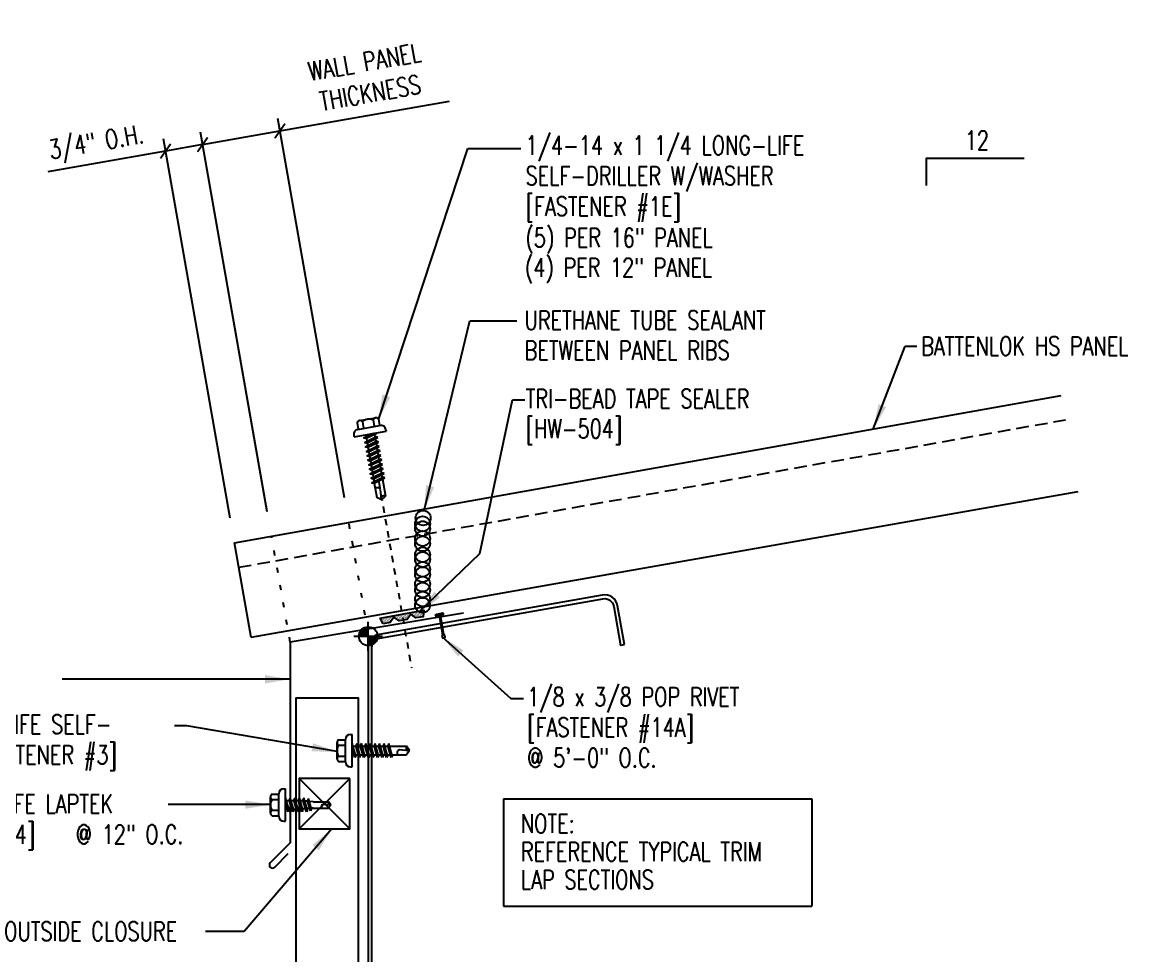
# Model space of a CAD drawing. Header units: inches. Extents: x -6.9 to 31.7, y 6.3 to 55.5.
# Drawn here: x 9.61 to 31.65, y 17.8 to 36.4 of the extents above; entities that cross this region are included whole.
import ezdxf
from ezdxf.enums import TextEntityAlignment as Align

# ---------------------------------------------------------------- set-up
doc = ezdxf.new("R2010")
doc.units = ezdxf.units.IN
doc.header["$MEASUREMENT"] = 0
for name, pattern in [('DASH3', [0.125, 0.0625, -0.0625]), ('DOT2', [0.125, 0, -0.125]), ('HIDDEN2', [0.1875, 0.125, -0.0625])]:
    doc.linetypes.add(name, pattern=pattern)
for name, color, linetype in [('CLOSURE', 3, 'Continuous'), ('DIM', 2, 'Continuous'), ('FASTENER', 9, 'Continuous'), ('MARK', 1, 'Continuous'), ('PANEL', 11, 'Continuous'), ('SECTION', 11, 'Continuous'), ('STLA', 10, 'Continuous'), ('TAPE', 8, 'Continuous'), ('TEXT', 2, 'Continuous'), ('TRIM', 6, 'Continuous')]:
    doc.layers.add(name, color=color, linetype=linetype)
doc.styles.add('TEXT', font='SIMPLEX', dxfattribs={"width": 0.75, "height": 6})
doc.styles.add('TEXT1', font='ROMANS.shx', dxfattribs={"width": 0.75, "height": 0.375})
doc.dimstyles.new('DETAIL', dxfattribs={"dimscale": 4, "dimtxt": 0.375, "dimasz": 0.0625, "dimexe": 0.0625, "dimexo": 0.125, "dimgap": 0.0625, "dimtad": 1, "dimdec": 4, "dimzin": 3, "dimdsep": 46, "dimlunit": 4, "dimtxsty": 'TEXT1', "dimblk": 'ARCHTICK', "dimcen": 0.0625, "dimclrd": 7, "dimclre": 7, "dimclrt": 2, "dimadec": 0, "dimazin": 0, "dimtfac": 0.59375, "dimtdec": 4, "dimtmove": 0, "dimatfit": 3, "dimfxl": 0, "dimfrac": 2, "dimtolj": 1, "dimtzin": 3, "dimarcsym": 0})
doc.dimstyles.new('DETAIL$7', dxfattribs={"dimscale": 4, "dimtxt": 6, "dimasz": 0.125, "dimexe": 0.0625, "dimexo": 0.125, "dimgap": 0.0625, "dimtad": 1, "dimdec": 5, "dimzin": 3, "dimdsep": 46, "dimlunit": 4, "dimtxsty": 'TEXT', "dimblk": 'ARCHTICK', "dimcen": 0.0625, "dimclrd": 7, "dimclre": 7, "dimclrt": 2, "dimadec": 0, "dimazin": 0, "dimtfac": 0.666667, "dimtdec": 5, "dimtmove": 0, "dimatfit": 3, "dimfxl": 0, "dimfrac": 2, "dimtolj": 1, "dimtzin": 3, "dimarcsym": 0})

# ---------------------------------------------------------------- blocks, each defined once
blk = doc.blocks.new('*X1')
at = {"color": 0}
for p, q in [((-0.434, 0.135), (-0.434, 0.135)), ((-0.434, 0.123), (-0.434, 0.123)), ((-0.422, 0.141), (-0.422, 0.141)), ((-0.422, 0.129), (-0.422, 0.129)), ((-0.422, 0.117), (-0.422, 0.117)), ((-0.422, 0.105), (-0.422, 0.105)), ((-0.422, 0.094), (-0.422, 0.094)), ((-0.422, 0.082), (-0.422, 0.082)), ((-0.41, 0.135), (-0.41, 0.135)), ((-0.41, 0.123), (-0.41, 0.123)), ((-0.41, 0.111), (-0.41, 0.111)), ((-0.41, 0.1), (-0.41, 0.1)), ((-0.41, 0.088), (-0.41, 0.088)), ((-0.41, 0.076), (-0.41, 0.076)), ((-0.41, 0.064), (-0.41, 0.064)), ((-0.41, 0.053), (-0.41, 0.053)), ((-0.41, 0.041), (-0.41, 0.041)), ((-0.398, 0.141), (-0.398, 0.141)), ((-0.398, 0.129), (-0.398, 0.129)), ((-0.398, 0.117), (-0.398, 0.117)), ((-0.398, 0.105), (-0.398, 0.105)), ((-0.398, 0.094), (-0.398, 0.094)), ((-0.398, 0.082), (-0.398, 0.082)), ((-0.398, 0.07), (-0.398, 0.07)), ((-0.398, 0.059), (-0.398, 0.059)), ((-0.398, 0.047), (-0.398, 0.047)), ((-0.398, 0.035), (-0.398, 0.035)), ((-0.398, 0.023), (-0.398, 0.023)), ((-0.387, 0.135), (-0.387, 0.135)), ((-0.387, 0.123), (-0.387, 0.123)), ((-0.387, 0.111), (-0.387, 0.111)), ((-0.387, 0.1), (-0.387, 0.1)), ((-0.387, 0.088), (-0.387, 0.088)), ((-0.387, 0.076), (-0.387, 0.076)), ((-0.387, 0.064), (-0.387, 0.064)), ((-0.387, 0.053), (-0.387, 0.053)), ((-0.387, 0.041), (-0.387, 0.041)), ((-0.387, 0.029), (-0.387, 0.029)), ((-0.375, 0.141), (-0.375, 0.141)), ((-0.375, 0.129), (-0.375, 0.129)), ((-0.375, 0.117), (-0.375, 0.117)), ((-0.375, 0.105), (-0.375, 0.105)), ((-0.375, 0.094), (-0.375, 0.094)), ((-0.375, 0.082), (-0.375, 0.082)), ((-0.375, 0.07), (-0.375, 0.07)), ((-0.375, 0.059), (-0.375, 0.059)), ((-0.375, 0.047), (-0.375, 0.047)), ((-0.375, 0.035), (-0.375, 0.035)), ((-0.375, 0.023), (-0.375, 0.023)), ((-0.363, 0.135), (-0.363, 0.135)), ((-0.363, 0.123), (-0.363, 0.123)), ((-0.363, 0.111), (-0.363, 0.111)), ((-0.363, 0.1), (-0.363, 0.1)), ((-0.363, 0.088), (-0.363, 0.088)), ((-0.363, 0.076), (-0.363, 0.076)), ((-0.363, 0.064), (-0.363, 0.064)), ((-0.363, 0.053), (-0.363, 0.053)), ((-0.363, 0.041), (-0.363, 0.041)), ((-0.363, 0.029), (-0.363, 0.029)), ((-0.352, 0.141), (-0.352, 0.141)), ((-0.352, 0.129), (-0.352, 0.129)), ((-0.352, 0.117), (-0.352, 0.117)), ((-0.352, 0.105), (-0.352, 0.105)), ((-0.352, 0.094), (-0.352, 0.094)), ((-0.352, 0.082), (-0.352, 0.082)), ((-0.352, 0.07), (-0.352, 0.07)), ((-0.352, 0.059), (-0.352, 0.059)), ((-0.352, 0.047), (-0.352, 0.047)), ((-0.352, 0.035), (-0.352, 0.035)), ((-0.352, 0.023), (-0.352, 0.023)), ((-0.34, 0.135), (-0.34, 0.135)), ((-0.34, 0.123), (-0.34, 0.123)), ((-0.34, 0.111), (-0.34, 0.111)), ((-0.34, 0.1), (-0.34, 0.1)), ((-0.34, 0.088), (-0.34, 0.088)), ((-0.34, 0.076), (-0.34, 0.076)), ((-0.34, 0.064), (-0.34, 0.064)), ((-0.34, 0.053), (-0.34, 0.053)), ((-0.34, 0.041), (-0.34, 0.041)), ((-0.34, 0.029), (-0.34, 0.029)), ((-0.328, 0.141), (-0.328, 0.141)), ((-0.328, 0.129), (-0.328, 0.129)), ((-0.328, 0.117), (-0.328, 0.117)), ((-0.328, 0.105), (-0.328, 0.105)), ((-0.328, 0.094), (-0.328, 0.094)), ((-0.328, 0.082), (-0.328, 0.082)), ((-0.328, 0.07), (-0.328, 0.07)), ((-0.328, 0.059), (-0.328, 0.059)), ((-0.328, 0.047), (-0.328, 0.047)), ((-0.328, 0.035), (-0.328, 0.035)), ((-0.328, 0.023), (-0.328, 0.023)), ((-0.316, 0.135), (-0.316, 0.135)), ((-0.316, 0.123), (-0.316, 0.123)), ((-0.316, 0.111), (-0.316, 0.111)), ((-0.316, 0.1), (-0.316, 0.1)), ((-0.316, 0.088), (-0.316, 0.088)), ((-0.316, 0.076), (-0.316, 0.076)), ((-0.316, 0.064), (-0.316, 0.064)), ((-0.316, 0.053), (-0.316, 0.053)), ((-0.316, 0.041), (-0.316, 0.041)), ((-0.316, 0.029), (-0.316, 0.029)), ((-0.305, 0.141), (-0.305, 0.141)), ((-0.305, 0.129), (-0.305, 0.129)), ((-0.305, 0.117), (-0.305, 0.117)), ((-0.305, 0.105), (-0.305, 0.105)), ((-0.305, 0.094), (-0.305, 0.094)), ((-0.305, 0.082), (-0.305, 0.082)), ((-0.305, 0.07), (-0.305, 0.07)), ((-0.305, 0.059), (-0.305, 0.059)), ((-0.305, 0.047), (-0.305, 0.047)), ((-0.305, 0.035), (-0.305, 0.035)), ((-0.305, 0.023), (-0.305, 0.023)), ((-0.293, 0.135), (-0.293, 0.135)), ((-0.293, 0.123), (-0.293, 0.123)), ((-0.293, 0.111), (-0.293, 0.111)), ((-0.293, 0.1), (-0.293, 0.1)), ((-0.293, 0.088), (-0.293, 0.088)), ((-0.293, 0.076), (-0.293, 0.076)), ((-0.293, 0.064), (-0.293, 0.064)), ((-0.293, 0.053), (-0.293, 0.053)), ((-0.293, 0.041), (-0.293, 0.041)), ((-0.293, 0.029), (-0.293, 0.029)), ((-0.281, 0.141), (-0.281, 0.141)), ((-0.281, 0.129), (-0.281, 0.129)), ((-0.281, 0.117), (-0.281, 0.117)), ((-0.281, 0.105), (-0.281, 0.105)), ((-0.281, 0.094), (-0.281, 0.094)), ((-0.281, 0.082), (-0.281, 0.082)), ((-0.281, 0.07), (-0.281, 0.07)), ((-0.281, 0.059), (-0.281, 0.059)), ((-0.281, 0.047), (-0.281, 0.047)), ((-0.281, 0.035), (-0.281, 0.035)), ((-0.281, 0.023), (-0.281, 0.023)), ((-0.27, 0.135), (-0.27, 0.135)), ((-0.27, 0.123), (-0.27, 0.123)), ((-0.27, 0.111), (-0.27, 0.111)), ((-0.27, 0.1), (-0.27, 0.1)), ((-0.27, 0.088), (-0.27, 0.088)), ((-0.27, 0.076), (-0.27, 0.076)), ((-0.27, 0.064), (-0.27, 0.064)), ((-0.27, 0.053), (-0.27, 0.053)), ((-0.27, 0.041), (-0.27, 0.041)), ((-0.27, 0.029), (-0.27, 0.029)), ((-0.258, 0.141), (-0.258, 0.141)), ((-0.258, 0.129), (-0.258, 0.129)), ((-0.258, 0.117), (-0.258, 0.117)), ((-0.258, 0.105), (-0.258, 0.105)), ((-0.258, 0.094), (-0.258, 0.094)), ((-0.258, 0.082), (-0.258, 0.082)), ((-0.258, 0.07), (-0.258, 0.07)), ((-0.258, 0.059), (-0.258, 0.059)), ((-0.258, 0.047), (-0.258, 0.047)), ((-0.258, 0.035), (-0.258, 0.035)), ((-0.258, 0.023), (-0.258, 0.023)), ((-0.246, 0.135), (-0.246, 0.135)), ((-0.246, 0.123), (-0.246, 0.123)), ((-0.246, 0.111), (-0.246, 0.111)), ((-0.246, 0.1), (-0.246, 0.1)), ((-0.246, 0.088), (-0.246, 0.088)), ((-0.246, 0.076), (-0.246, 0.076)), ((-0.246, 0.064), (-0.246, 0.064)), ((-0.246, 0.053), (-0.246, 0.053)), ((-0.246, 0.041), (-0.246, 0.041)), ((-0.234, 0.141), (-0.234, 0.141)), ((-0.234, 0.129), (-0.234, 0.129)), ((-0.234, 0.117), (-0.234, 0.117)), ((-0.234, 0.105), (-0.234, 0.105)), ((-0.234, 0.094), (-0.234, 0.094)), ((-0.234, 0.082), (-0.234, 0.082)), ((-0.234, 0.07), (-0.234, 0.07)), ((-0.234, 0.059), (-0.234, 0.059)), ((-0.234, 0.047), (-0.234, 0.047)), ((-0.223, 0.135), (-0.223, 0.135)), ((-0.223, 0.123), (-0.223, 0.123)), ((-0.223, 0.111), (-0.223, 0.111)), ((-0.223, 0.1), (-0.223, 0.1)), ((-0.223, 0.088), (-0.223, 0.088)), ((-0.223, 0.076), (-0.223, 0.076)), ((-0.223, 0.064), (-0.223, 0.064)), ((-0.211, 0.141), (-0.211, 0.141)), ((-0.211, 0.129), (-0.211, 0.129)), ((-0.211, 0.117), (-0.211, 0.117)), ((-0.211, 0.105), (-0.211, 0.105)), ((-0.211, 0.094), (-0.211, 0.094)), ((-0.211, 0.082), (-0.211, 0.082)), ((-0.211, 0.07), (-0.211, 0.07)), ((-0.199, 0.135), (-0.199, 0.135)), ((-0.199, 0.123), (-0.199, 0.123)), ((-0.199, 0.111), (-0.199, 0.111)), ((-0.199, 0.1), (-0.199, 0.1)), ((-0.199, 0.088), (-0.199, 0.088)), ((-0.188, 0.141), (-0.188, 0.141)), ((-0.188, 0.129), (-0.188, 0.129)), ((-0.188, 0.117), (-0.188, 0.117)), ((-0.188, 0.105), (-0.188, 0.105)), ((-0.188, 0.094), (-0.188, 0.094)), ((-0.176, 0.135), (-0.176, 0.135)), ((-0.176, 0.123), (-0.176, 0.123)), ((-0.176, 0.111), (-0.176, 0.111)), ((-0.164, 0.141), (-0.164, 0.141)), ((-0.164, 0.129), (-0.164, 0.129)), ((-0.164, 0.117), (-0.164, 0.117)), ((-0.164, 0.105), (-0.164, 0.105)), ((-0.152, 0.135), (-0.152, 0.135)), ((-0.152, 0.123), (-0.152, 0.123)), ((-0.152, 0.111), (-0.152, 0.111)), ((-0.152, 0.1), (-0.152, 0.1)), ((-0.141, 0.141), (-0.141, 0.141)), ((-0.141, 0.129), (-0.141, 0.129)), ((-0.141, 0.117), (-0.141, 0.117)), ((-0.141, 0.105), (-0.141, 0.105)), ((-0.141, 0.094), (-0.141, 0.094)), ((-0.141, 0.082), (-0.141, 0.082)), ((-0.129, 0.135), (-0.129, 0.135)), ((-0.129, 0.123), (-0.129, 0.123)), ((-0.129, 0.111), (-0.129, 0.111)), ((-0.129, 0.1), (-0.129, 0.1)), ((-0.129, 0.088), (-0.129, 0.088)), ((-0.129, 0.076), (-0.129, 0.076)), ((-0.117, 0.141), (-0.117, 0.141)), ((-0.117, 0.129), (-0.117, 0.129)), ((-0.117, 0.117), (-0.117, 0.117)), ((-0.117, 0.105), (-0.117, 0.105)), ((-0.117, 0.094), (-0.117, 0.094)), ((-0.117, 0.082), (-0.117, 0.082)), ((-0.117, 0.07), (-0.117, 0.07)), ((-0.117, 0.059), (-0.117, 0.059)), ((-0.105, 0.135), (-0.105, 0.135)), ((-0.105, 0.123), (-0.105, 0.123)), ((-0.105, 0.111), (-0.105, 0.111)), ((-0.105, 0.1), (-0.105, 0.1)), ((-0.105, 0.088), (-0.105, 0.088)), ((-0.105, 0.076), (-0.105, 0.076)), ((-0.105, 0.064), (-0.105, 0.064)), ((-0.105, 0.053), (-0.105, 0.053)), ((-0.094, 0.141), (-0.094, 0.141)), ((-0.094, 0.129), (-0.094, 0.129)), ((-0.094, 0.117), (-0.094, 0.117)), ((-0.094, 0.105), (-0.094, 0.105)), ((-0.094, 0.094), (-0.094, 0.094)), ((-0.094, 0.082), (-0.094, 0.082)), ((-0.094, 0.07), (-0.094, 0.07)), ((-0.094, 0.059), (-0.094, 0.059)), ((-0.094, 0.047), (-0.094, 0.047)), ((-0.094, 0.035), (-0.094, 0.035)), ((-0.082, 0.135), (-0.082, 0.135)), ((-0.082, 0.123), (-0.082, 0.123)), ((-0.082, 0.111), (-0.082, 0.111)), ((-0.082, 0.1), (-0.082, 0.1)), ((-0.082, 0.088), (-0.082, 0.088)), ((-0.082, 0.076), (-0.082, 0.076)), ((-0.082, 0.064), (-0.082, 0.064)), ((-0.082, 0.053), (-0.082, 0.053)), ((-0.082, 0.041), (-0.082, 0.041)), ((-0.082, 0.029), (-0.082, 0.029)), ((-0.07, 0.141), (-0.07, 0.141)), ((-0.07, 0.129), (-0.07, 0.129)), ((-0.07, 0.117), (-0.07, 0.117)), ((-0.07, 0.105), (-0.07, 0.105)), ((-0.07, 0.094), (-0.07, 0.094)), ((-0.07, 0.082), (-0.07, 0.082)), ((-0.07, 0.07), (-0.07, 0.07)), ((-0.07, 0.059), (-0.07, 0.059)), ((-0.07, 0.047), (-0.07, 0.047)), ((-0.07, 0.035), (-0.07, 0.035)), ((-0.07, 0.023), (-0.07, 0.023)), ((-0.059, 0.135), (-0.059, 0.135)), ((-0.059, 0.123), (-0.059, 0.123)), ((-0.059, 0.111), (-0.059, 0.111)), ((-0.059, 0.1), (-0.059, 0.1)), ((-0.059, 0.088), (-0.059, 0.088)), ((-0.059, 0.076), (-0.059, 0.076)), ((-0.059, 0.064), (-0.059, 0.064)), ((-0.059, 0.053), (-0.059, 0.053)), ((-0.059, 0.041), (-0.059, 0.041)), ((-0.059, 0.029), (-0.059, 0.029)), ((-0.047, 0.141), (-0.047, 0.141)), ((-0.047, 0.129), (-0.047, 0.129)), ((-0.047, 0.117), (-0.047, 0.117)), ((-0.047, 0.105), (-0.047, 0.105)), ((-0.047, 0.094), (-0.047, 0.094)), ((-0.047, 0.082), (-0.047, 0.082)), ((-0.047, 0.07), (-0.047, 0.07)), ((-0.047, 0.059), (-0.047, 0.059)), ((-0.047, 0.047), (-0.047, 0.047)), ((-0.047, 0.035), (-0.047, 0.035)), ((-0.047, 0.023), (-0.047, 0.023)), ((-0.035, 0.135), (-0.035, 0.135)), ((-0.035, 0.123), (-0.035, 0.123)), ((-0.035, 0.111), (-0.035, 0.111)), ((-0.035, 0.1), (-0.035, 0.1)), ((-0.035, 0.088), (-0.035, 0.088)), ((-0.035, 0.076), (-0.035, 0.076)), ((-0.035, 0.064), (-0.035, 0.064)), ((-0.035, 0.053), (-0.035, 0.053)), ((-0.035, 0.041), (-0.035, 0.041)), ((-0.035, 0.029), (-0.035, 0.029)), ((-0.023, 0.141), (-0.023, 0.141)), ((-0.023, 0.129), (-0.023, 0.129)), ((-0.023, 0.117), (-0.023, 0.117)), ((-0.023, 0.105), (-0.023, 0.105)), ((-0.023, 0.094), (-0.023, 0.094)), ((-0.023, 0.082), (-0.023, 0.082)), ((-0.023, 0.07), (-0.023, 0.07)), ((-0.023, 0.059), (-0.023, 0.059)), ((-0.023, 0.047), (-0.023, 0.047)), ((-0.023, 0.035), (-0.023, 0.035)), ((-0.023, 0.023), (-0.023, 0.023)), ((-0.012, 0.135), (-0.012, 0.135)), ((-0.012, 0.123), (-0.012, 0.123)), ((-0.012, 0.111), (-0.012, 0.111)), ((-0.012, 0.1), (-0.012, 0.1)), ((-0.012, 0.088), (-0.012, 0.088)), ((-0.012, 0.076), (-0.012, 0.076)), ((-0.012, 0.064), (-0.012, 0.064)), ((-0.012, 0.053), (-0.012, 0.053)), ((-0.012, 0.041), (-0.012, 0.041)), ((-0.012, 0.029), (-0.012, 0.029)), ((0, 0.141), (0, 0.141)), ((0, 0.129), (0, 0.129)), ((0, 0.117), (0, 0.117)), ((0, 0.105), (0, 0.105)), ((0, 0.094), (0, 0.094)), ((0, 0.082), (0, 0.082)), ((0, 0.07), (0, 0.07)), ((0, 0.059), (0, 0.059)), ((0, 0.047), (0, 0.047)), ((0, 0.035), (0, 0.035)), ((0, 0.023), (0, 0.023)), ((0.012, 0.135), (0.012, 0.135)), ((0.012, 0.123), (0.012, 0.123)), ((0.012, 0.111), (0.012, 0.111)), ((0.012, 0.1), (0.012, 0.1)), ((0.012, 0.088), (0.012, 0.088)), ((0.012, 0.076), (0.012, 0.076)), ((0.012, 0.064), (0.012, 0.064)), ((0.012, 0.053), (0.012, 0.053)), ((0.012, 0.041), (0.012, 0.041)), ((0.012, 0.029), (0.012, 0.029)), ((0.023, 0.141), (0.023, 0.141)), ((0.023, 0.129), (0.023, 0.129)), ((0.023, 0.117), (0.023, 0.117)), ((0.023, 0.105), (0.023, 0.105)), ((0.023, 0.094), (0.023, 0.094)), ((0.023, 0.082), (0.023, 0.082)), ((0.023, 0.07), (0.023, 0.07)), ((0.023, 0.059), (0.023, 0.059)), ((0.023, 0.047), (0.023, 0.047)), ((0.023, 0.035), (0.023, 0.035)), ((0.023, 0.023), (0.023, 0.023)), ((0.035, 0.135), (0.035, 0.135)), ((0.035, 0.123), (0.035, 0.123)), ((0.035, 0.111), (0.035, 0.111)), ((0.035, 0.1), (0.035, 0.1)), ((0.035, 0.088), (0.035, 0.088)), ((0.035, 0.076), (0.035, 0.076)), ((0.035, 0.064), (0.035, 0.064)), ((0.035, 0.053), (0.035, 0.053)), ((0.035, 0.041), (0.035, 0.041)), ((0.035, 0.029), (0.035, 0.029)), ((0.047, 0.141), (0.047, 0.141)), ((0.047, 0.129), (0.047, 0.129)), ((0.047, 0.117), (0.047, 0.117)), ((0.047, 0.105), (0.047, 0.105)), ((0.047, 0.094), (0.047, 0.094)), ((0.047, 0.082), (0.047, 0.082)), ((0.047, 0.07), (0.047, 0.07)), ((0.047, 0.059), (0.047, 0.059)), ((0.047, 0.047), (0.047, 0.047)), ((0.047, 0.035), (0.047, 0.035)), ((0.047, 0.023), (0.047, 0.023)), ((0.059, 0.135), (0.059, 0.135)), ((0.059, 0.123), (0.059, 0.123)), ((0.059, 0.111), (0.059, 0.111)), ((0.059, 0.1), (0.059, 0.1)), ((0.059, 0.088), (0.059, 0.088)), ((0.059, 0.076), (0.059, 0.076)), ((0.059, 0.064), (0.059, 0.064)), ((0.059, 0.053), (0.059, 0.053)), ((0.059, 0.041), (0.059, 0.041)), ((0.059, 0.029), (0.059, 0.029)), ((0.07, 0.141), (0.07, 0.141)), ((0.07, 0.129), (0.07, 0.129)), ((0.07, 0.117), (0.07, 0.117)), ((0.07, 0.105), (0.07, 0.105)), ((0.07, 0.094), (0.07, 0.094)), ((0.07, 0.082), (0.07, 0.082)), ((0.07, 0.07), (0.07, 0.07)), ((0.07, 0.059), (0.07, 0.059)), ((0.07, 0.047), (0.07, 0.047)), ((0.07, 0.035), (0.07, 0.035)), ((0.07, 0.023), (0.07, 0.023)), ((0.082, 0.135), (0.082, 0.135)), ((0.082, 0.123), (0.082, 0.123)), ((0.082, 0.111), (0.082, 0.111)), ((0.082, 0.1), (0.082, 0.1)), ((0.082, 0.088), (0.082, 0.088)), ((0.082, 0.076), (0.082, 0.076)), ((0.082, 0.064), (0.082, 0.064)), ((0.082, 0.053), (0.082, 0.053)), ((0.082, 0.041), (0.082, 0.041)), ((0.082, 0.029), (0.082, 0.029)), ((0.094, 0.141), (0.094, 0.141)), ((0.094, 0.129), (0.094, 0.129)), ((0.094, 0.117), (0.094, 0.117)), ((0.094, 0.105), (0.094, 0.105)), ((0.094, 0.094), (0.094, 0.094)), ((0.094, 0.082), (0.094, 0.082)), ((0.094, 0.07), (0.094, 0.07)), ((0.094, 0.059), (0.094, 0.059)), ((0.094, 0.047), (0.094, 0.047)), ((0.094, 0.035), (0.094, 0.035)), ((0.105, 0.135), (0.105, 0.135)), ((0.105, 0.123), (0.105, 0.123)), ((0.105, 0.111), (0.105, 0.111)), ((0.105, 0.1), (0.105, 0.1)), ((0.105, 0.088), (0.105, 0.088)), ((0.105, 0.076), (0.105, 0.076)), ((0.105, 0.064), (0.105, 0.064)), ((0.105, 0.053), (0.105, 0.053)), ((0.117, 0.141), (0.117, 0.141)), ((0.117, 0.129), (0.117, 0.129)), ((0.117, 0.117), (0.117, 0.117)), ((0.117, 0.105), (0.117, 0.105)), ((0.117, 0.094), (0.117, 0.094)), ((0.117, 0.082), (0.117, 0.082)), ((0.117, 0.07), (0.117, 0.07)), ((0.117, 0.059), (0.117, 0.059)), ((0.129, 0.135), (0.129, 0.135)), ((0.129, 0.123), (0.129, 0.123)), ((0.129, 0.111), (0.129, 0.111)), ((0.129, 0.1), (0.129, 0.1)), ((0.129, 0.088), (0.129, 0.088)), ((0.129, 0.076), (0.129, 0.076)), ((0.141, 0.141), (0.141, 0.141)), ((0.141, 0.129), (0.141, 0.129)), ((0.141, 0.117), (0.141, 0.117)), ((0.141, 0.105), (0.141, 0.105)), ((0.141, 0.094), (0.141, 0.094)), ((0.141, 0.082), (0.141, 0.082)), ((0.152, 0.135), (0.152, 0.135)), ((0.152, 0.123), (0.152, 0.123)), ((0.152, 0.111), (0.152, 0.111)), ((0.152, 0.1), (0.152, 0.1)), ((0.164, 0.141), (0.164, 0.141)), ((0.164, 0.129), (0.164, 0.129)), ((0.164, 0.117), (0.164, 0.117)), ((0.164, 0.105), (0.164, 0.105)), ((0.176, 0.135), (0.176, 0.135)), ((0.176, 0.123), (0.176, 0.123)), ((0.176, 0.111), (0.176, 0.111)), ((0.188, 0.141), (0.188, 0.141)), ((0.188, 0.129), (0.188, 0.129)), ((0.188, 0.117), (0.188, 0.117)), ((0.188, 0.105), (0.188, 0.105)), ((0.188, 0.094), (0.188, 0.094)), ((0.199, 0.135), (0.199, 0.135)), ((0.199, 0.123), (0.199, 0.123)), ((0.199, 0.111), (0.199, 0.111)), ((0.199, 0.1), (0.199, 0.1)), ((0.199, 0.088), (0.199, 0.088)), ((0.211, 0.141), (0.211, 0.141)), ((0.211, 0.129), (0.211, 0.129)), ((0.211, 0.117), (0.211, 0.117)), ((0.211, 0.105), (0.211, 0.105)), ((0.211, 0.094), (0.211, 0.094)), ((0.211, 0.082), (0.211, 0.082)), ((0.211, 0.07), (0.211, 0.07)), ((0.223, 0.135), (0.223, 0.135)), ((0.223, 0.123), (0.223, 0.123)), ((0.223, 0.111), (0.223, 0.111)), ((0.223, 0.1), (0.223, 0.1)), ((0.223, 0.088), (0.223, 0.088)), ((0.223, 0.076), (0.223, 0.076)), ((0.223, 0.064), (0.223, 0.064)), ((0.234, 0.141), (0.234, 0.141)), ((0.234, 0.129), (0.234, 0.129)), ((0.234, 0.117), (0.234, 0.117)), ((0.234, 0.105), (0.234, 0.105)), ((0.234, 0.094), (0.234, 0.094)), ((0.234, 0.082), (0.234, 0.082)), ((0.234, 0.07), (0.234, 0.07)), ((0.234, 0.059), (0.234, 0.059)), ((0.234, 0.047), (0.234, 0.047)), ((0.246, 0.135), (0.246, 0.135)), ((0.246, 0.123), (0.246, 0.123)), ((0.246, 0.111), (0.246, 0.111)), ((0.246, 0.1), (0.246, 0.1)), ((0.246, 0.088), (0.246, 0.088)), ((0.246, 0.076), (0.246, 0.076)), ((0.246, 0.064), (0.246, 0.064)), ((0.246, 0.053), (0.246, 0.053)), ((0.246, 0.041), (0.246, 0.041)), ((0.258, 0.141), (0.258, 0.141)), ((0.258, 0.129), (0.258, 0.129)), ((0.258, 0.117), (0.258, 0.117)), ((0.258, 0.105), (0.258, 0.105)), ((0.258, 0.094), (0.258, 0.094)), ((0.258, 0.082), (0.258, 0.082)), ((0.258, 0.07), (0.258, 0.07)), ((0.258, 0.059), (0.258, 0.059)), ((0.258, 0.047), (0.258, 0.047)), ((0.258, 0.035), (0.258, 0.035)), ((0.258, 0.023), (0.258, 0.023)), ((0.27, 0.135), (0.27, 0.135)), ((0.27, 0.123), (0.27, 0.123)), ((0.27, 0.111), (0.27, 0.111)), ((0.27, 0.1), (0.27, 0.1)), ((0.27, 0.088), (0.27, 0.088)), ((0.27, 0.076), (0.27, 0.076)), ((0.27, 0.064), (0.27, 0.064)), ((0.27, 0.053), (0.27, 0.053)), ((0.27, 0.041), (0.27, 0.041)), ((0.27, 0.029), (0.27, 0.029)), ((0.281, 0.141), (0.281, 0.141)), ((0.281, 0.129), (0.281, 0.129)), ((0.281, 0.117), (0.281, 0.117)), ((0.281, 0.105), (0.281, 0.105)), ((0.281, 0.094), (0.281, 0.094)), ((0.281, 0.082), (0.281, 0.082)), ((0.281, 0.07), (0.281, 0.07)), ((0.281, 0.059), (0.281, 0.059)), ((0.281, 0.047), (0.281, 0.047)), ((0.281, 0.035), (0.281, 0.035)), ((0.281, 0.023), (0.281, 0.023)), ((0.293, 0.135), (0.293, 0.135)), ((0.293, 0.123), (0.293, 0.123)), ((0.293, 0.111), (0.293, 0.111)), ((0.293, 0.1), (0.293, 0.1)), ((0.293, 0.088), (0.293, 0.088)), ((0.293, 0.076), (0.293, 0.076)), ((0.293, 0.064), (0.293, 0.064)), ((0.293, 0.053), (0.293, 0.053)), ((0.293, 0.041), (0.293, 0.041)), ((0.293, 0.029), (0.293, 0.029)), ((0.305, 0.141), (0.305, 0.141)), ((0.305, 0.129), (0.305, 0.129)), ((0.305, 0.117), (0.305, 0.117)), ((0.305, 0.105), (0.305, 0.105)), ((0.305, 0.094), (0.305, 0.094)), ((0.305, 0.082), (0.305, 0.082)), ((0.305, 0.07), (0.305, 0.07)), ((0.305, 0.059), (0.305, 0.059)), ((0.305, 0.047), (0.305, 0.047)), ((0.305, 0.035), (0.305, 0.035)), ((0.305, 0.023), (0.305, 0.023)), ((0.316, 0.135), (0.316, 0.135)), ((0.316, 0.123), (0.316, 0.123)), ((0.316, 0.111), (0.316, 0.111)), ((0.316, 0.1), (0.316, 0.1)), ((0.316, 0.088), (0.316, 0.088)), ((0.316, 0.076), (0.316, 0.076)), ((0.316, 0.064), (0.316, 0.064)), ((0.316, 0.053), (0.316, 0.053)), ((0.316, 0.041), (0.316, 0.041)), ((0.316, 0.029), (0.316, 0.029)), ((0.328, 0.141), (0.328, 0.141)), ((0.328, 0.129), (0.328, 0.129)), ((0.328, 0.117), (0.328, 0.117)), ((0.328, 0.105), (0.328, 0.105)), ((0.328, 0.094), (0.328, 0.094)), ((0.328, 0.082), (0.328, 0.082)), ((0.328, 0.07), (0.328, 0.07)), ((0.328, 0.059), (0.328, 0.059)), ((0.328, 0.047), (0.328, 0.047)), ((0.328, 0.035), (0.328, 0.035)), ((0.328, 0.023), (0.328, 0.023)), ((0.34, 0.135), (0.34, 0.135)), ((0.34, 0.123), (0.34, 0.123)), ((0.34, 0.111), (0.34, 0.111)), ((0.34, 0.1), (0.34, 0.1)), ((0.34, 0.088), (0.34, 0.088)), ((0.34, 0.076), (0.34, 0.076)), ((0.34, 0.064), (0.34, 0.064)), ((0.34, 0.053), (0.34, 0.053)), ((0.34, 0.041), (0.34, 0.041)), ((0.34, 0.029), (0.34, 0.029)), ((0.352, 0.141), (0.352, 0.141)), ((0.352, 0.129), (0.352, 0.129)), ((0.352, 0.117), (0.352, 0.117)), ((0.352, 0.105), (0.352, 0.105)), ((0.352, 0.094), (0.352, 0.094)), ((0.352, 0.082), (0.352, 0.082)), ((0.352, 0.07), (0.352, 0.07)), ((0.352, 0.059), (0.352, 0.059)), ((0.352, 0.047), (0.352, 0.047)), ((0.352, 0.035), (0.352, 0.035)), ((0.352, 0.023), (0.352, 0.023)), ((0.363, 0.135), (0.363, 0.135)), ((0.363, 0.123), (0.363, 0.123)), ((0.363, 0.111), (0.363, 0.111)), ((0.363, 0.1), (0.363, 0.1)), ((0.363, 0.088), (0.363, 0.088)), ((0.363, 0.076), (0.363, 0.076)), ((0.363, 0.064), (0.363, 0.064)), ((0.363, 0.053), (0.363, 0.053)), ((0.363, 0.041), (0.363, 0.041)), ((0.363, 0.029), (0.363, 0.029)), ((0.375, 0.141), (0.375, 0.141)), ((0.375, 0.129), (0.375, 0.129)), ((0.375, 0.117), (0.375, 0.117)), ((0.375, 0.105), (0.375, 0.105)), ((0.375, 0.094), (0.375, 0.094)), ((0.375, 0.082), (0.375, 0.082)), ((0.375, 0.07), (0.375, 0.07)), ((0.375, 0.059), (0.375, 0.059)), ((0.375, 0.047), (0.375, 0.047)), ((0.375, 0.035), (0.375, 0.035)), ((0.375, 0.023), (0.375, 0.023)), ((0.387, 0.135), (0.387, 0.135)), ((0.387, 0.123), (0.387, 0.123)), ((0.387, 0.111), (0.387, 0.111)), ((0.387, 0.1), (0.387, 0.1)), ((0.387, 0.088), (0.387, 0.088)), ((0.387, 0.076), (0.387, 0.076)), ((0.387, 0.064), (0.387, 0.064)), ((0.387, 0.053), (0.387, 0.053)), ((0.387, 0.041), (0.387, 0.041)), ((0.387, 0.029), (0.387, 0.029)), ((0.398, 0.141), (0.398, 0.141)), ((0.398, 0.129), (0.398, 0.129)), ((0.398, 0.117), (0.398, 0.117)), ((0.398, 0.105), (0.398, 0.105)), ((0.398, 0.094), (0.398, 0.094)), ((0.398, 0.082), (0.398, 0.082)), ((0.398, 0.07), (0.398, 0.07)), ((0.398, 0.059), (0.398, 0.059)), ((0.398, 0.047), (0.398, 0.047)), ((0.398, 0.035), (0.398, 0.035)), ((0.398, 0.023), (0.398, 0.023)), ((0.41, 0.135), (0.41, 0.135)), ((0.41, 0.123), (0.41, 0.123)), ((0.41, 0.111), (0.41, 0.111)), ((0.41, 0.1), (0.41, 0.1)), ((0.41, 0.088), (0.41, 0.088)), ((0.41, 0.076), (0.41, 0.076)), ((0.41, 0.064), (0.41, 0.064)), ((0.41, 0.053), (0.41, 0.053)), ((0.41, 0.041), (0.41, 0.041)), ((0.422, 0.141), (0.422, 0.141)), ((0.422, 0.129), (0.422, 0.129)), ((0.422, 0.117), (0.422, 0.117)), ((0.422, 0.105), (0.422, 0.105)), ((0.422, 0.094), (0.422, 0.094)), ((0.422, 0.082), (0.422, 0.082)), ((0.434, 0.135), (0.434, 0.135)), ((0.434, 0.123), (0.434, 0.123))]:
    blk.add_line(p, q, dxfattribs=at)
blk = doc.blocks.new('MB_DBTAP')
at = {"layer": 'TAPE', "color": 9}
blk.add_lwpolyline([(-0.403, 0.018), (-0.442, 0.141), (0.442, 0.141), (0.403, 0.018), (0.26, 0.018), (0.17, 0.109), (0.079, 0.018), (0, 0.018), (-0.079, 0.018), (-0.17, 0.109), (-0.26, 0.018)], close=True, dxfattribs=at)
at = {"layer": 'TAPE', "color": 251}
blk.add_blockref('*X1', (0, 0), dxfattribs=at)
blk = doc.blocks.new('_ArchTick')
at = {"color": 0, "linetype": 'ByBlock', "const_width": 0.15}
blk.add_lwpolyline([(-0.5, -0.5), (0.5, 0.5)], dxfattribs=at)
blk = doc.blocks.new('*D10')
at = {"layer": 'DEFPOINTS', "color": 0}
for p in [(14.746, 34.231), (16.122, 26.428), (14.581, 26.153)]:
    blk.add_point(p, dxfattribs=at)
at = {"layer": 'DIM', "color": 7, "lineweight": -2}
for p, q in [((14.746, 34.231), (18.127, 34.827)), ((16.035, 26.92), (14.702, 34.477)), ((14.494, 26.646), (13.161, 34.205)), ((13.205, 33.959), (14.746, 34.231))]:
    blk.add_line(p, q, dxfattribs=at)
at = {"layer": 'DIM', "color": 7, "lineweight": -2, "xscale": 0.25, "yscale": 0.25, "zscale": 0.25}
for p, rotation in [((14.746, 34.231), 9.99999999999995), ((13.205, 33.959), 189.9999999999999)]:
    blk.add_blockref('_ArchTick', p, dxfattribs=dict(at, rotation=rotation))
at = {"layer": 'DIM', "color": 2, "insert": (16.491, 35.3), "char_height": 0.375, "attachment_point": 5, "rotation": 10, "style": 'TEXT1'}
blk.add_mtext('\\A1;WALL PANEL\\PTHICKNESS', dxfattribs=at)
blk = doc.blocks.new('FZ7')
at = {"layer": 'FASTENER'}
for p, q in [((-0.215, 0.305), (-0.215, 0.171)), ((-0.161, 0.337), (0.161, 0.337)), ((-0.107, 0.305), (-0.107, 0.171)), ((0.107, 0.305), (0.107, 0.171)), ((0.215, 0.305), (0.215, 0.171)), ((-0.324, 0.071), (-0.324, 0.037)), ((-0.324, 0.037), (0.324, 0.037)), ((-0.224, 0.171), (0.215, 0.171)), ((-0.139, -0.016), (0.046, 0.037)), ((-0.104, -0.036), (0.139, 0.033)), ((-0.086, 0.037), (-0.086, -0.001)), ((-0.086, 0.037), (0.086, 0.037)), ((0.086, 0.037), (0.133, 0.037)), ((0.086, 0.018), (0.086, -0.042)), ((0.139, 0.033), (0.133, 0.037)), ((0.324, 0.071), (0.324, 0.037)), ((-0.104, -0.036), (-0.139, -0.016)), ((-0.139, -0.107), (0.104, -0.038)), ((-0.104, -0.127), (-0.139, -0.107)), ((-0.139, -0.198), (0.104, -0.128)), ((-0.104, -0.218), (-0.139, -0.198)), ((-0.139, -0.289), (0.104, -0.219)), ((-0.104, -0.127), (0.139, -0.058)), ((-0.104, -0.218), (0.139, -0.149)), ((-0.086, -0.031), (-0.086, -0.092)), ((-0.086, -0.122), (-0.086, -0.183)), ((-0.086, -0.213), (-0.086, -0.274)), ((0.086, -0.073), (0.086, -0.133)), ((0.086, -0.164), (0.086, -0.224)), ((0.139, -0.058), (0.104, -0.038)), ((0.139, -0.149), (0.104, -0.128)), ((0.139, -0.239), (0.104, -0.219)), ((-0.104, -0.309), (-0.139, -0.289)), ((-0.139, -0.38), (0.104, -0.31)), ((-0.104, -0.4), (-0.139, -0.38)), ((-0.139, -0.47), (0.104, -0.401)), ((-0.104, -0.309), (0.139, -0.239)), ((-0.104, -0.4), (0.139, -0.33)), ((-0.104, -0.491), (0.139, -0.421)), ((-0.086, -0.304), (-0.086, -0.364)), ((-0.086, -0.395), (-0.086, -0.455)), ((0.086, -0.255), (0.086, -0.315)), ((0.086, -0.345), (0.086, -0.406)), ((0.086, -0.436), (0.086, -0.497)), ((0.139, -0.33), (0.104, -0.31)), ((0.139, -0.421), (0.104, -0.401)), ((-0.104, -0.491), (-0.139, -0.47)), ((-0.139, -0.561), (0.104, -0.492)), ((-0.104, -0.581), (-0.139, -0.561)), ((-0.139, -0.652), (0.104, -0.583)), ((-0.104, -0.672), (-0.139, -0.652)), ((-0.104, -0.581), (0.139, -0.512)), ((-0.104, -0.672), (0.139, -0.603)), ((-0.086, -0.486), (-0.086, -0.546)), ((-0.086, -0.577), (-0.086, -0.637)), ((0.086, -0.527), (0.086, -0.588)), ((0.086, -0.618), (0.086, -0.679)), ((0.139, -0.512), (0.104, -0.492)), ((0.139, -0.603), (0.104, -0.583)), ((-0.139, -0.743), (0.104, -0.674)), ((-0.104, -0.763), (-0.139, -0.743)), ((-0.139, -0.834), (0.104, -0.765)), ((-0.104, -0.854), (-0.139, -0.834)), ((-0.139, -0.925), (0.104, -0.856)), ((-0.104, -0.763), (0.139, -0.694)), ((-0.104, -0.854), (0.139, -0.785)), ((-0.104, -0.945), (0.139, -0.876)), ((-0.086, -0.667), (-0.086, -0.728)), ((-0.086, -0.758), (-0.086, -0.819)), ((-0.086, -0.849), (-0.086, -0.91)), ((0.086, -0.709), (0.086, -0.77)), ((0.086, -0.8), (0.086, -0.861)), ((0.139, -0.694), (0.104, -0.674)), ((0.139, -0.785), (0.104, -0.765)), ((0.139, -0.876), (0.104, -0.856)), ((-0.104, -0.945), (-0.139, -0.925)), ((-0.086, -0.94), (-0.086, -1.232)), ((-0.002, -1.277), (0.014, -1.091)), ((0.086, -0.891), (0.086, -1.232)), ((0, -1.293), (-0.086, -1.232)), ((0, -1.293), (0.086, -1.232))]:
    blk.add_line(p, q, dxfattribs=at)
for centre, radius, start, end in [((-0.161, 0.274), 0.0628, 29.8754, 150.1246), ((0, 0.141), 0.196, 56.9974, 123.0026), ((0.161, 0.274), 0.0628, 29.8754, 150.1246), ((-0.224, 0.071), 0.1, 90, 180), ((0.224, 0.071), 0.1, 0, 90), ((-0.046, -1.102), 0.0615, 11.1445, 130.906), ((0.054, -1.278), 0.0563, 55.4585, 194.8454)]:
    blk.add_arc(centre, radius, start, end, dxfattribs=at)
blk = doc.blocks.new('wp')
at = {"layer": 'SECTION'}
for p, q in [((0, -0.0958), (0, 0.0958)), ((-0.0958, 0), (0.0958, 0))]:
    blk.add_line(p, q, dxfattribs=at)
at = {"layer": 'SECTION', "const_width": 0.0625}
for points in [[(0, 0.0312, 0.414214), (-0.0312, 0, 1)], [(0, -0.0312, 0.414214), (0.0312, 0, 1)]]:
    blk.add_lwpolyline(points, format="xyb", dxfattribs=at)
at = {"layer": 'SECTION'}
blk.add_circle((0, 0), 0.0625, dxfattribs=at)
blk = doc.blocks.new('slopl1')
at = {"layer": 'MARK', "color": 6}
blk.add_lwpolyline([(0, 0), (0, 0.1368), (0.4871, 0.1368)], dxfattribs=at)
at = {"layer": 'MARK', "color": 2, "style": 'TEXT1', "width": 0.75}
blk.add_text('12', height=0.09375, dxfattribs=at).set_placement((0.1909, 0.1779))
blk.add_attdef('SLOPL1', text='', height=0.0938, dxfattribs=at).set_placement((-0.0549, 0.0243), align=Align.RIGHT)
blk = doc.blocks.new('fm4')
at = {"layer": 'FASTENER', "color": 12}
for p, q in [((-0.089, 0.018), (0.089, 0.018)), ((0.06, 0.04), (-0.06, 0.04)), ((-0.012, 0.018), (-0.012, -0.373)), ((0.012, 0.018), (0.012, -0.373)), ((-0.02, -0.45), (0.02, -0.45))]:
    blk.add_line(p, q, dxfattribs=at)
for centre, radius, start, end in [((0, -0.066), 0.123, 119.4777, 136.6143), ((0, -0.066), 0.123, 43.3857, 60.5223), ((0, -0.428), 0.03, 143.7655, 228.4038), ((-0.075, -0.373), 0.0625, 323.7655, 0), ((0.075, -0.373), 0.0625, 180, 216.2345), ((0, -0.428), 0.03, 311.5962, 36.2345)]:
    blk.add_arc(centre, radius, start, end, dxfattribs=at)
blk = doc.blocks.new('FD-F14A')
at = {"layer": 'TEXT', "style": 'TEXT1', "width": 0.75}
for s, p in [('1/8 x 3/8 POP RIVET', (0.0047, -0.0408)), ('[FASTENER #14A]', (0.0047, -0.1926))]:
    blk.add_text(s, height=0.09375, dxfattribs=at).set_placement(p)
blk.add_attdef('(QUANTITY)', (0.0047, -0.3444), '', height=0.0938, dxfattribs=at)
blk = doc.blocks.new('dsc-HW-504')
at = {"layer": 'TEXT', "style": 'TEXT1', "width": 0.75}
for s, p in [('TRI-BEAD TAPE SEALER', (0, 0)), ('[HW-504]', (0, -0.6))]:
    blk.add_text(s, height=0.375, dxfattribs=at).set_placement(p)
at = {"layer": 'TEXT', "style": 'TEXT1', "flags": 1}
for tag, p in [('COLOR', (0, -1.2)), ('CALC', (0, -1.2)), ('OPT1', (0, -1.2)), ('OPT2', (0, -1.2)), ('OPT3', (0, -1.2)), ('GAGE', (0, -1.2)), ('SHPLN', (0, -1.2)), ('PART', (0, -1.2)), ('DESCRIPTION', (0, -1.2)), ('MULTIPLE', (0, -1.2)), ('SPARE1', (0, -1.8)), ('SPARE2', (0, -1.8)), ('SPARE3', (0, -1.8)), ('SPARE4', (0, -1.8)), ('SPARE5', (0, -1.8)), ('SPARE6', (0, -1.8)), ('SPARE7', (0, -1.8)), ('SPARE8', (0, -1.8)), ('SPARE9', (0, -1.8)), ('SPARE10', (0, -1.8))]:
    blk.add_attdef(tag, p, '', height=0.375, dxfattribs=at)
blk = doc.blocks.new('FD-F1e')
at = {"layer": 'TEXT', "style": 'TEXT1', "width": 0.75}
for s, p in [('1/4-14 x 1 1/4 LONG-LIFE', (0.0047, -0.0408)), ('SELF-DRILLER W/WASHER', (0.0047, -0.1926)), ('[FASTENER #1E]', (0.0047, -0.3444))]:
    blk.add_text(s, height=0.09375, dxfattribs=at).set_placement(p)
blk.add_attdef('(QUANTITY)', (0.9263, -0.3444), '', height=0.0938, dxfattribs=at)
at = {"layer": 'TEXT', "style": 'TEXT1', "flags": 1}
for tag, p in [('Color', (0.0245, -0.5337)), ('Calc', (0.0245, -0.5337)), ('Opt1', (0.0245, -0.5337)), ('Opt2', (0.0245, -0.5337)), ('Opt3', (0.0245, -0.5337)), ('Description', (0.0245, -0.5337)), ('Multiple', (0.0245, -0.5337)), ('Part', (0.0245, -0.5337)), ('Spare1', (0.0245, -0.7212)), ('Spare2', (0.0245, -0.7212)), ('Spare3', (0.0245, -0.7212)), ('Spare4', (0.0245, -0.7212)), ('Spare5', (0.0245, -0.7212)), ('Spare6', (0.0245, -0.7212)), ('Spare7', (0.0245, -0.7212)), ('Spare8', (0.0245, -0.7212)), ('Spare9', (0.0245, -0.7212)), ('Spare10', (0.0245, -0.7212))]:
    blk.add_attdef(tag, p, '', height=0.0938, dxfattribs=at)
blk = doc.blocks.new('FD-F3')
at = {"layer": 'TEXT', "style": 'TEXT1', "width": 0.75}
for s, p in [('12-14 x 1 1/4 LONG-LIFE SELF-', (0.0047, -0.0408)), ('DRILLER W/WASHER [FASTENER #3]', (0.0047, -0.1926))]:
    blk.add_text(s, height=0.09375, dxfattribs=at).set_placement(p)
blk.add_attdef('(QUANTITY)', (0.0047, -0.3444), '', height=0.0938, dxfattribs=at)
blk = doc.blocks.new('fz2')
at = {"layer": 'FASTENER'}
for p, q in [((-0.215, 0.305), (-0.215, 0.171)), ((-0.161, 0.337), (0.161, 0.337)), ((-0.107, 0.305), (-0.107, 0.171)), ((0.107, 0.305), (0.107, 0.171)), ((0.215, 0.305), (0.215, 0.171)), ((-0.324, 0.071), (-0.324, 0.037)), ((-0.324, 0.037), (0.324, 0.037)), ((-0.224, 0.171), (0.215, 0.171)), ((-0.139, -0.016), (0.046, 0.037)), ((-0.104, -0.036), (0.139, 0.033)), ((-0.086, 0.037), (0.086, 0.037)), ((-0.086, 0.037), (-0.086, -0.001)), ((0.086, 0.037), (0.133, 0.037)), ((0.086, 0.018), (0.086, -0.042)), ((0.139, 0.033), (0.133, 0.037)), ((0.324, 0.071), (0.324, 0.037)), ((-0.104, -0.036), (-0.139, -0.016)), ((-0.139, -0.107), (0.104, -0.038)), ((-0.104, -0.127), (-0.139, -0.107)), ((-0.139, -0.198), (0.104, -0.128)), ((-0.104, -0.218), (-0.139, -0.198)), ((-0.139, -0.289), (0.104, -0.219)), ((-0.104, -0.127), (0.139, -0.058)), ((-0.104, -0.218), (0.139, -0.149)), ((-0.086, -0.031), (-0.086, -0.092)), ((-0.086, -0.122), (-0.086, -0.183)), ((-0.086, -0.213), (-0.086, -0.274)), ((0.086, -0.073), (0.086, -0.133)), ((0.086, -0.164), (0.086, -0.224)), ((0.139, -0.058), (0.104, -0.038)), ((0.139, -0.149), (0.104, -0.128)), ((0.139, -0.239), (0.104, -0.219)), ((-0.104, -0.309), (-0.139, -0.289)), ((-0.139, -0.38), (0.104, -0.31)), ((-0.104, -0.4), (-0.139, -0.38)), ((-0.139, -0.47), (0.104, -0.401)), ((-0.104, -0.309), (0.139, -0.239)), ((-0.104, -0.4), (0.139, -0.33)), ((-0.104, -0.491), (0.139, -0.421)), ((-0.086, -0.304), (-0.086, -0.364)), ((-0.086, -0.395), (-0.086, -0.455)), ((0.086, -0.255), (0.086, -0.315)), ((0.086, -0.345), (0.086, -0.406)), ((0.086, -0.436), (0.086, -0.497)), ((0.139, -0.33), (0.104, -0.31)), ((0.139, -0.421), (0.104, -0.401)), ((-0.104, -0.491), (-0.139, -0.47)), ((-0.139, -0.561), (0.104, -0.492)), ((-0.104, -0.581), (-0.139, -0.561)), ((-0.139, -0.652), (0.104, -0.583)), ((-0.104, -0.672), (-0.139, -0.652)), ((-0.104, -0.581), (0.139, -0.512)), ((-0.104, -0.672), (0.139, -0.603)), ((-0.086, -0.486), (-0.086, -0.546)), ((-0.086, -0.577), (-0.086, -0.637)), ((0.086, -0.527), (0.086, -0.588)), ((0.086, -0.618), (0.086, -0.679)), ((0.139, -0.512), (0.104, -0.492)), ((0.139, -0.603), (0.104, -0.583)), ((-0.139, -0.743), (0.104, -0.674)), ((-0.104, -0.763), (-0.139, -0.743)), ((-0.104, -0.763), (0.139, -0.694)), ((-0.086, -0.667), (-0.086, -0.728)), ((-0.086, -0.758), (-0.086, -1.05)), ((0.086, -0.709), (0.086, -1.05)), ((0.139, -0.694), (0.104, -0.674)), ((0, -1.111), (-0.086, -1.05)), ((-0.002, -1.095), (0.014, -0.909)), ((0, -1.111), (0.086, -1.05))]:
    blk.add_line(p, q, dxfattribs=at)
for centre, radius, start, end in [((-0.161, 0.274), 0.0628, 29.8754, 150.1246), ((0, 0.141), 0.196, 56.9974, 123.0026), ((0.161, 0.274), 0.0628, 29.8754, 150.1246), ((-0.224, 0.071), 0.1, 90, 180), ((0.224, 0.071), 0.1, 0, 90), ((-0.046, -0.921), 0.0615, 11.1445, 130.906), ((0.054, -1.097), 0.0563, 55.4585, 194.8454)]:
    blk.add_arc(centre, radius, start, end, dxfattribs=at)
blk = doc.blocks.new('fz5')
at = {"layer": 'FASTENER'}
for p, q in [((-0.217, 0.305), (-0.217, 0.171)), ((-0.163, 0.337), (0.159, 0.337)), ((-0.108, 0.305), (-0.108, 0.171)), ((0.105, 0.305), (0.105, 0.171)), ((0.214, 0.305), (0.214, 0.171)), ((-0.326, 0.071), (-0.326, 0.037)), ((-0.326, 0.037), (0.322, 0.037)), ((-0.226, 0.171), (0.214, 0.171)), ((-0.141, -0.014), (0.037, 0.037)), ((-0.105, -0.034), (0.137, 0.035)), ((-0.088, 0.037), (-0.088, 0.001)), ((-0.088, 0.037), (0.085, 0.037)), ((0.085, 0.037), (0.134, 0.037)), ((0.085, 0.02), (0.085, -0.041)), ((0.137, 0.035), (0.134, 0.037)), ((0.322, 0.071), (0.322, 0.037)), ((-0.105, -0.034), (-0.141, -0.014)), ((-0.141, -0.105), (0.102, -0.036)), ((-0.105, -0.125), (-0.141, -0.105)), ((-0.141, -0.196), (0.102, -0.127)), ((-0.105, -0.216), (-0.141, -0.196)), ((-0.141, -0.287), (0.102, -0.217)), ((-0.105, -0.125), (0.137, -0.056)), ((-0.105, -0.216), (0.137, -0.147)), ((-0.088, -0.029), (-0.088, -0.09)), ((-0.088, -0.12), (-0.088, -0.181)), ((-0.084, -0.27), (-0.088, -0.211)), ((0.084, -0.223), (0.085, -0.211)), ((0.085, -0.071), (0.085, -0.131)), ((0.085, -0.162), (0.085, -0.211)), ((0.137, -0.056), (0.102, -0.036)), ((0.137, -0.147), (0.102, -0.127)), ((0.137, -0.238), (0.102, -0.217)), ((-0.105, -0.307), (-0.141, -0.287)), ((-0.141, -0.378), (0.102, -0.308)), ((-0.105, -0.398), (-0.141, -0.378)), ((-0.122, -0.463), (0.089, -0.403)), ((-0.105, -0.307), (0.137, -0.238)), ((-0.105, -0.398), (0.137, -0.328)), ((-0.086, -0.483), (0.124, -0.423)), ((-0.078, -0.36), (-0.082, -0.3)), ((-0.071, -0.449), (-0.075, -0.389)), ((0.063, -0.515), (0.068, -0.439)), ((0.071, -0.408), (0.075, -0.346)), ((0.077, -0.315), (0.082, -0.253)), ((0.124, -0.423), (0.089, -0.403)), ((0.137, -0.328), (0.102, -0.308)), ((-0.086, -0.483), (-0.122, -0.463)), ((-0.066, -0.516), (-0.069, -0.478)), ((-0.066, -0.516), (-0.066, -0.82)), ((0.063, -0.516), (0.063, -0.82)), ((-0.002, -0.866), (-0.066, -0.82)), ((-0.003, -0.854), (0.009, -0.714)), ((-0.002, -0.866), (0.063, -0.82))]:
    blk.add_line(p, q, dxfattribs=at)
for centre, radius, start, end in [((-0.163, 0.274), 0.0628, 29.8754, 150.1246), ((-0.002, 0.141), 0.196, 56.9974, 123.0026), ((0.159, 0.274), 0.0628, 29.8754, 150.1246), ((-0.226, 0.071), 0.1, 90, 180), ((0.222, 0.071), 0.1, 0, 90), ((0.073, -0.516), 0.01, 175.9484, 180), ((-0.036, -0.723), 0.0461, 11.1445, 130.906), ((0.039, -0.855), 0.0422, 55.4585, 194.8454)]:
    blk.add_arc(centre, radius, start, end, dxfattribs=at)
blk = doc.blocks.new('FD-F4')
at = {"layer": 'TEXT', "style": 'TEXT1', "width": 0.75}
for s, p in [('1/4-14 x 7/8 LONG-LIFE LAPTEK', (0.0047, -0.0408)), ('W/WASHER [FASTENER #4]', (0.0047, -0.1926))]:
    blk.add_text(s, height=0.09375, dxfattribs=at).set_placement(p)
blk.add_attdef('(QUANTITY)', (1.4847, -0.1926), '', height=0.0938, dxfattribs=at)
blk = doc.blocks.new('A$C30686E82')
for p, q in [((-2.715, 0.761), (3.437, 0.761)), ((-2.715, 0.761), (-2.715, -1.379)), ((3.437, 0.761), (3.437, -1.379)), ((-2.715, -1.379), (3.437, -1.379))]:
    blk.add_line(p, q)
at = {"layer": 'TEXT', "style": 'TEXT1', "width": 0.75}
for s, p in [('NOTE:', (-2.368, 0.081)), ('REFERENCE TYPICAL TRIM', (-2.368, -0.477)), ('LAP SECTIONS', (-2.368, -1.035))]:
    blk.add_text(s, height=0.375, dxfattribs=at).set_placement(p)

msp = doc.modelspace()

# ---------------------------------------------------------------- linework, layer by layer
at = {"color": 7}
for p, q in [((14.49418, 26.6455), (13.16124, 34.20498)), ((13.75558, 26.51527), (12.42264, 34.07474)), ((13.20466, 33.95877), (12.46605, 33.82854)), ((12.46605, 33.82854), (10.11896, 33.41468))]:
    msp.add_line(p, q, dxfattribs=at)
msp.add_line((19.38601, 28.87067), (19.63094, 28.87067))
at = {"layer": 'CLOSURE'}
for p, q in [((15.12938, 20.32831), (16.13818, 21.32831)), ((15.12938, 21.32831), (16.13818, 20.32831))]:
    msp.add_line(p, q, dxfattribs=at)
msp.add_lwpolyline([(16.13818, 21.32831), (15.12938, 21.32831), (15.12938, 20.32831), (16.13818, 20.32831)], close=True, dxfattribs=at)
at = {"layer": 'FASTENER', "linetype": 'DASH3', "ltscale": 2}
msp.add_line((16.71733, 27.24005), (17.3704, 23.53634), dxfattribs=at)
at = {"layer": 'PANEL'}
for p, q in [((13.84265, 26.02146), (30.32552, 28.96017)), ((14.17146, 24.1414), (13.84265, 26.02146))]:
    msp.add_line(p, q, dxfattribs=at)
at = {"layer": 'PANEL', "color": 8, "linetype": 'HIDDEN2', "ltscale": 2}
msp.add_line((13.92796, 25.53762), (30.41083, 28.47633), dxfattribs=at)
at = {"layer": 'PANEL'}
for points in [[(14.174, 24.14229), (30.66239, 27.04964)], [(16.31635, 9.95082), (16.31635, 22.93167), (15.06635, 22.93167), (15.06635, 9.95082)]]:
    msp.add_lwpolyline(points, dxfattribs=at)
at = {"layer": 'STLA'}
msp.add_lwpolyline([(21.61418, 23.99658), (21.47738, 24.77241, 0.41421356), (21.17363, 24.9851), (16.72448, 24.20059, 0.36397023), (16.50781, 23.94238), (16.50781, 16.42459, 0.41421356), (16.77001, 16.16239), (21.24561, 16.16239, 0.41421356), (21.50781, 16.42459), (21.50781, 17.21239), (21.43311, 17.21239), (21.43311, 16.42459, -0.41421356), (21.24561, 16.23709), (16.77001, 16.23709, -0.41421356), (16.58251, 16.42459), (16.58251, 23.94238, -0.36397023), (16.73745, 24.12703), (21.1866, 24.91153, -0.41421356), (21.40381, 24.75944), (21.54061, 23.98361)], format="xyb", close=True, dxfattribs=at)
at = {"layer": 'TAPE'}
for centre in [(17.59187, 26.40323), (17.60163, 26.52024), (17.59187, 26.30688), (17.59187, 26.11123), (17.59187, 26.00586), (17.59187, 25.78934), (17.59187, 25.693), (17.59187, 25.49735), (17.59187, 25.39197), (17.59187, 25.20234), (17.59187, 25.08493), (17.59187, 24.90433), (17.59187, 24.7809)]:
    msp.add_circle(centre, 0.14987, dxfattribs=at)
at = {"layer": 'TEXT', "linetype": 'DOT2', "ltscale": 2}
for p, q in [((16.50781, 24.23707), (16.12153, 26.42776)), ((14.95213, 24.04836), (14.58101, 26.1531))]:
    msp.add_line(p, q, dxfattribs=at)
at = {"layer": 'TRIM'}
msp.add_lwpolyline([(18.40451, 24.62376), (14.95213, 24.04836), (14.95213, 20.04836), (14.55438, 19.65061, 1), (14.64277, 19.56222), (14.9143, 19.83375)], format="xyb", dxfattribs=at)

# ---------------------------------------------------------------- block references
at = {"color": 7, "xscale": 0.25, "yscale": 0.25, "zscale": 0.25}
for p, rotation in [((12.46605, 33.82854), 189.9999999999999), ((13.20466, 33.95877), 9.999999999999886)]:
    msp.add_blockref('_ArchTick', p, dxfattribs=dict(at, rotation=rotation))
msp.add_blockref('A$C30686E82', (21.91815, 20.16249))
at = {"layer": 'FASTENER'}
for name, p, rotation in [('FZ7', (16.55013, 28.15542), 10), ('fm4', (17.93465, 24.57043), 9.99999999999997), ('fz2', (16.22192, 21.88441), 90), ('fz5', (14.89598, 20.80427), 90)]:
    msp.add_blockref(name, p, dxfattribs=dict(at, rotation=rotation))
at = {"layer": 'MARK', "xscale": 4, "yscale": 4, "zscale": 4}
msp.add_blockref('slopl1', (27.6389, 33.14369), dxfattribs=at)
at = {"layer": 'TAPE', "rotation": 10}
msp.add_blockref('MB_DBTAP', (17.20677, 24.46492), dxfattribs=at)
at = {"layer": 'TEXT'}
for name, p, xscale, yscale, zscale in [('FD-F1e', (19.626, 33.91995), 4, 4, 4), ('wp', (16.50781, 24.16239), 3, 3, 3), ('FD-F3', (4.68023, 22.38469), 4, 4, 4)]:
    msp.add_blockref(name, p, dxfattribs=dict(at, xscale=xscale, yscale=yscale, zscale=zscale))
msp.add_blockref('dsc-HW-504', (19.64526, 28.7108), dxfattribs=at)
at = {"layer": 'TEXT', "xscale": 4, "yscale": 4, "zscale": 4}
for name, p, values in [('FD-F14A', (19.65757, 22.933), {'(QUANTITY)': '@ 5\'-0" O.C.'}), ('FD-F4', (4.73654, 20.80032), {'(QUANTITY)': '@ 12" O.C.'})]:
    msp.add_blockref(name, p, dxfattribs=at).add_auto_attribs(values)

# ---------------------------------------------------------------- texts
at = {"color": 2, "insert": (11.09177, 33.95641), "char_height": 0.375, "attachment_point": 5, "rotation": 10, "style": 'TEXT1'}
msp.add_mtext('\\A1;3/4" O.H.', dxfattribs=at)
at = {"layer": 'DIM', "style": 'TEXT1', "width": 0.75}
for s, p in [('BATTENLOK HS PANEL', (27.53153, 29.75683)), ('OUTSIDE CLOSURE', (9.24859, 18.09688))]:
    msp.add_text(s, height=0.375, dxfattribs=at).set_placement(p)
at = {"layer": 'TEXT', "style": 'TEXT1', "width": 0.75}
for s, p in [('(5) PER 16" PANEL', (19.64005, 31.91578)), ('(4) PER 12" PANEL', (19.62888, 31.32409)), ('URETHANE TUBE SEALANT', (19.62461, 30.27356)), ('BETWEEN PANEL RIBS', (19.62461, 29.67356))]:
    msp.add_text(s, height=0.375, dxfattribs=at).set_placement(p)

# ---------------------------------------------------------------- dimensions: what is measured, and where the dimension line sits
at = {"layer": 'DIM'}
dim = msp.add_linear_dim(base=(14.7457, 34.2305), p1=(14.58106, 26.15311), p2=(16.12153, 26.42776), angle=10, text='WALL PANEL\\PTHICKNESS', dimstyle='DETAIL', dxfattribs=at)
dim.commit()
dim.dimension.update_dxf_attribs({"geometry": '*D10', "text_midpoint": (16.62079, 34.56113), "dimtype": 160})

# ---------------------------------------------------------------- leaders
for points in [[(16.71195, 28.47813), (18.49631, 33.8803), (19.5524, 33.8803)], [(17.62368, 26.66848), (18.53015, 30.44469), (19.4732, 30.44469)], [(17.52384, 24.64737), (18.73027, 25.8149), (19.38601, 28.87067)], [(17.97946, 24.15481), (19.35263, 22.92222), (19.60213, 22.92222)], [(14.95213, 23.30651), (12.93232, 23.30651), (10.40293, 23.30651)], [(15.88623, 21.86519), (12.89252, 22.37579), (12.64577, 22.37579)], [(14.5594, 20.80867), (13.17907, 20.80867), (12.51842, 20.80867)], [(15.78336, 20.32831), (14.03389, 18.28251), (13.26129, 18.28251)]]:
    msp.add_leader(points, dimstyle='DETAIL$7')
msp.add_leader([(26.5783, 28.29208), (27.21333, 29.94433), (27.44522, 29.94433)], dimstyle='DETAIL$7', dxfattribs=at)

doc.saveas('drawing.dxf')
